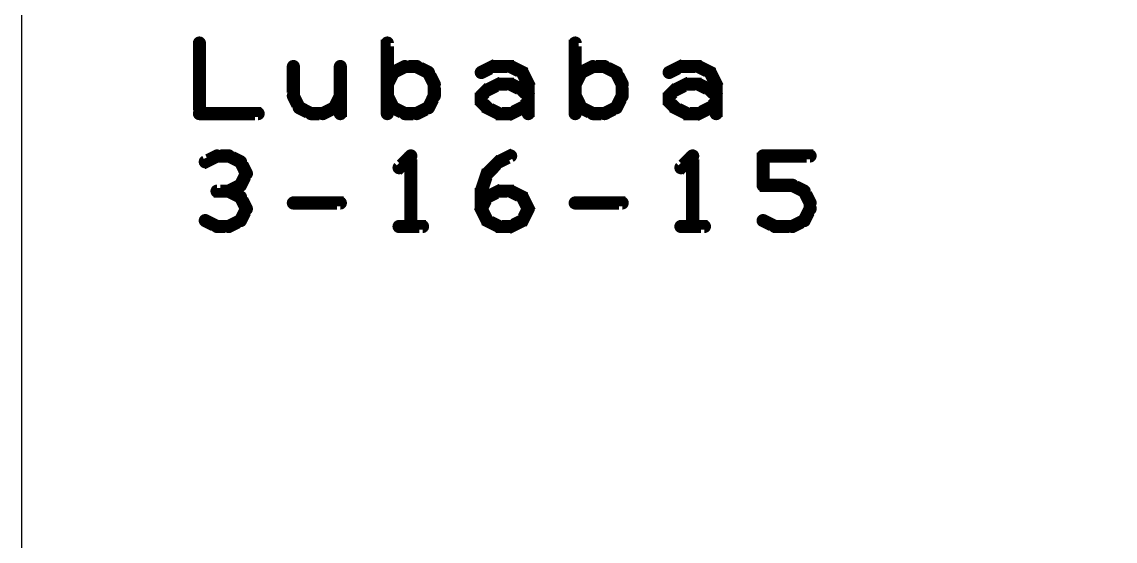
# Model space of a CAD drawing. Extents: x 1.5 to 98, y 12 to 104.4.
# Drawn here: x 2.4 to 17.18, y 88.94 to 95.95 of the extents above; entities that cross this region are included whole.
import ezdxf

# ---------------------------------------------------------------- set-up
doc = ezdxf.new("R2010")
doc.units = 0
doc.layers.add('_BOARD', color=254, linetype='CONTINUOUS')
doc.layers.add('TOP_SILKSCREEN', color=1, linetype='CONTINUOUS')

msp = doc.modelspace()

# ---------------------------------------------------------------- linework, layer by layer
at = {"layer": '_BOARD', "color": 3}
msp.add_lwpolyline([(2.4, 12), (2.4, 104.4), (2.4, 104.4), (30.6, 104.4), (30.6, 104.4), (30.6, 98.4), (30.6, 98.4), (85.8, 98.4), (85.8, 98.4), (85.8, 104.4), (85.8, 104.4), (98, 104.4), (98, 104.4), (98, 12), (98, 12), (2.4, 12), (2.4, 12)], close=True, dxfattribs=at)
at = {"layer": 'TOP_SILKSCREEN', "color": 135}
for points in [[(4.8445, 95.6666, 0.0889, 0.0889, 1), (4.7555, 95.6666, 0, 0, 0), (4.8, 95.6666, 0, 0, 0), (4.8, 95.6666, 0.1778, 0.1778, 0), (4.8, 94.7141, 0.1778, 0.1778, 0), (4.8, 94.7141, 0, 0, 0), (4.8, 94.7141, 0.0889, 0.0889, 0), (4.7555, 94.7141, 0.0889, 0.0889, 1), (4.8445, 94.7141, 0, 0, 0)], [(7.2955, 94.7141, 0.0889, 0.0889, 1), (7.3845, 94.7141, 0, 0, 0), (7.34, 94.7141, 0, 0, 0), (7.34, 94.7141, 0.1778, 0.1778, 0), (7.34, 95.6666, 0.1778, 0.1778, 0), (7.34, 95.6666, 0, 0, 0), (7.34, 95.6666, 0.0889, 0.0889, 0), (7.3845, 95.6666, 0.0889, 0.0889, 1), (7.2955, 95.6666, 0, 0, 0)], [(9.8355, 94.7141, 0.0889, 0.0889, 1), (9.9245, 94.7141, 0, 0, 0), (9.88, 94.7141, 0, 0, 0), (9.88, 94.7141, 0.1778, 0.1778, 0), (9.88, 95.6666, 0.1778, 0.1778, 0), (9.88, 95.6666, 0, 0, 0), (9.88, 95.6666, 0.0889, 0.0889, 0), (9.9245, 95.6666, 0.0889, 0.0889, 1), (9.8355, 95.6666, 0, 0, 0)], [(6.1145, 95.3491, 0.0889, 0.0889, 1), (6.0255, 95.3491, 0, 0, 0), (6.07, 95.3491, 0, 0, 0), (6.07, 95.3491, 0.1778, 0.1778, 0), (6.07, 94.9523, 0.1778, 0.1778, 0), (6.07, 94.9523, 0, 0, 0), (6.07, 94.9523, 0.0889, 0.0889, 0), (6.0255, 94.9523, 0.0889, 0.0889, 1), (6.1145, 94.9523, 0, 0, 0)], [(6.7495, 95.3491, 0.0889, 0.0889, 1), (6.6605, 95.3491, 0, 0, 0), (6.705, 95.3491, 0, 0, 0), (6.705, 95.3491, 0.1778, 0.1778, 0), (6.705, 94.7141, 0.1778, 0.1778, 0), (6.705, 94.7141, 0, 0, 0), (6.705, 94.7141, 0.0889, 0.0889, 0), (6.6605, 94.7141, 0.0889, 0.0889, 1), (6.7495, 94.7141, 0, 0, 0)], [(7.598, 95.3093, 0.0889, 0.0889, 1), (7.5582, 95.3889, 0, 0, 0), (7.5781, 95.3491, 0, 0, 0), (7.5781, 95.3491, 0.1778, 0.1778, 0), (7.4194, 95.2698, 0.1778, 0.1778, 0), (7.4194, 95.2698, 0, 0, 0), (7.4194, 95.2698, 0.0889, 0.0889, 0), (7.3995, 95.3096, 0.0889, 0.0889, 1), (7.4393, 95.23, 0, 0, 0)], [(7.7369, 95.3046, 0.0889, 0.0889, 1), (7.7369, 95.3936, 0, 0, 0), (7.7369, 95.3491, 0, 0, 0), (7.7369, 95.3491, 0.1778, 0.1778, 0), (7.5781, 95.3491, 0.1778, 0.1778, 0), (7.5781, 95.3491, 0, 0, 0), (7.5781, 95.3491, 0.0889, 0.0889, 0), (7.5781, 95.3936, 0.0889, 0.0889, 1), (7.5781, 95.3046, 0, 0, 0)], [(7.8757, 95.23, 0.0889, 0.0889, 1), (7.9155, 95.3096, 0, 0, 0), (7.8956, 95.2698, 0, 0, 0), (7.8956, 95.2698, 0.1778, 0.1778, 0), (7.7369, 95.3491, 0.1778, 0.1778, 0), (7.7369, 95.3491, 0, 0, 0), (7.7369, 95.3491, 0.0889, 0.0889, 0), (7.7568, 95.3889, 0.0889, 0.0889, 1), (7.717, 95.3093, 0, 0, 0)], [(8.5901, 95.3096, 0.0889, 0.0889, 1), (8.6299, 95.23, 0, 0, 0), (8.61, 95.2698, 0, 0, 0), (8.61, 95.2698, 0.1778, 0.1778, 0), (8.7688, 95.3491, 0.1778, 0.1778, 0), (8.7688, 95.3491, 0, 0, 0), (8.7688, 95.3491, 0.0889, 0.0889, 0), (8.7887, 95.3093, 0.0889, 0.0889, 1), (8.7489, 95.3889, 0, 0, 0)], [(8.7688, 95.3936, 0.0889, 0.0889, 1), (8.7688, 95.3046, 0, 0, 0), (8.7688, 95.3491, 0, 0, 0), (8.7688, 95.3491, 0.1778, 0.1778, 0), (9.0069, 95.3491, 0.1778, 0.1778, 0), (9.0069, 95.3491, 0, 0, 0), (9.0069, 95.3491, 0.0889, 0.0889, 0), (9.0069, 95.3046, 0.0889, 0.0889, 1), (9.0069, 95.3936, 0, 0, 0)], [(9.0268, 95.3889, 0.0889, 0.0889, 1), (8.987, 95.3093, 0, 0, 0), (9.0069, 95.3491, 0, 0, 0), (9.0069, 95.3491, 0.1778, 0.1778, 0), (9.1656, 95.2698, 0.1778, 0.1778, 0), (9.1656, 95.2698, 0, 0, 0), (9.1656, 95.2698, 0.0889, 0.0889, 0), (9.1457, 95.23, 0.0889, 0.0889, 1), (9.1855, 95.3096, 0, 0, 0)], [(10.138, 95.3093, 0.0889, 0.0889, 1), (10.0982, 95.3889, 0, 0, 0), (10.1181, 95.3491, 0, 0, 0), (10.1181, 95.3491, 0.1778, 0.1778, 0), (9.9594, 95.2698, 0.1778, 0.1778, 0), (9.9594, 95.2698, 0, 0, 0), (9.9594, 95.2698, 0.0889, 0.0889, 0), (9.9395, 95.3096, 0.0889, 0.0889, 1), (9.9793, 95.23, 0, 0, 0)], [(10.2769, 95.3046, 0.0889, 0.0889, 1), (10.2769, 95.3936, 0, 0, 0), (10.2769, 95.3491, 0, 0, 0), (10.2769, 95.3491, 0.1778, 0.1778, 0), (10.1181, 95.3491, 0.1778, 0.1778, 0), (10.1181, 95.3491, 0, 0, 0), (10.1181, 95.3491, 0.0889, 0.0889, 0), (10.1181, 95.3936, 0.0889, 0.0889, 1), (10.1181, 95.3046, 0, 0, 0)], [(10.4157, 95.23, 0.0889, 0.0889, 1), (10.4555, 95.3096, 0, 0, 0), (10.4356, 95.2698, 0, 0, 0), (10.4356, 95.2698, 0.1778, 0.1778, 0), (10.2769, 95.3491, 0.1778, 0.1778, 0), (10.2769, 95.3491, 0, 0, 0), (10.2769, 95.3491, 0.0889, 0.0889, 0), (10.2968, 95.3889, 0.0889, 0.0889, 1), (10.257, 95.3093, 0, 0, 0)], [(11.1301, 95.3096, 0.0889, 0.0889, 1), (11.1699, 95.23, 0, 0, 0), (11.15, 95.2698, 0, 0, 0), (11.15, 95.2698, 0.1778, 0.1778, 0), (11.3088, 95.3491, 0.1778, 0.1778, 0), (11.3088, 95.3491, 0, 0, 0), (11.3088, 95.3491, 0.0889, 0.0889, 0), (11.3287, 95.3093, 0.0889, 0.0889, 1), (11.2889, 95.3889, 0, 0, 0)], [(11.3088, 95.3936, 0.0889, 0.0889, 1), (11.3088, 95.3046, 0, 0, 0), (11.3088, 95.3491, 0, 0, 0), (11.3088, 95.3491, 0.1778, 0.1778, 0), (11.5469, 95.3491, 0.1778, 0.1778, 0), (11.5469, 95.3491, 0, 0, 0), (11.5469, 95.3491, 0.0889, 0.0889, 0), (11.5469, 95.3046, 0.0889, 0.0889, 1), (11.5469, 95.3936, 0, 0, 0)], [(11.5668, 95.3889, 0.0889, 0.0889, 1), (11.527, 95.3093, 0, 0, 0), (11.5469, 95.3491, 0, 0, 0), (11.5469, 95.3491, 0.1778, 0.1778, 0), (11.7056, 95.2698, 0.1778, 0.1778, 0), (11.7056, 95.2698, 0, 0, 0), (11.7056, 95.2698, 0.0889, 0.0889, 0), (11.6857, 95.23, 0.0889, 0.0889, 1), (11.7255, 95.3096, 0, 0, 0)], [(7.4592, 95.2499, 0.0889, 0.0889, 1), (7.3796, 95.2897, 0, 0, 0), (7.4194, 95.2698, 0, 0, 0), (7.4194, 95.2698, 0.1778, 0.1778, 0), (7.34, 95.111, 0.1778, 0.1778, 0), (7.34, 95.111, 0, 0, 0), (7.34, 95.111, 0.0889, 0.0889, 0), (7.3002, 95.1309, 0.0889, 0.0889, 1), (7.3798, 95.0911, 0, 0, 0)], [(7.9352, 95.0911, 0.0889, 0.0889, 1), (8.0148, 95.1309, 0, 0, 0), (7.975, 95.111, 0, 0, 0), (7.975, 95.111, 0.1778, 0.1778, 0), (7.8956, 95.2698, 0.1778, 0.1778, 0), (7.8956, 95.2698, 0, 0, 0), (7.8956, 95.2698, 0.0889, 0.0889, 0), (7.9354, 95.2897, 0.0889, 0.0889, 1), (7.8558, 95.2499, 0, 0, 0)], [(9.2054, 95.2897, 0.0889, 0.0889, 1), (9.1258, 95.2499, 0, 0, 0), (9.1656, 95.2698, 0, 0, 0), (9.1656, 95.2698, 0.1778, 0.1778, 0), (9.245, 95.111, 0.1778, 0.1778, 0), (9.245, 95.111, 0, 0, 0), (9.245, 95.111, 0.0889, 0.0889, 0), (9.2052, 95.0911, 0.0889, 0.0889, 1), (9.2848, 95.1309, 0, 0, 0)], [(9.9992, 95.2499, 0.0889, 0.0889, 1), (9.9196, 95.2897, 0, 0, 0), (9.9594, 95.2698, 0, 0, 0), (9.9594, 95.2698, 0.1778, 0.1778, 0), (9.88, 95.111, 0.1778, 0.1778, 0), (9.88, 95.111, 0, 0, 0), (9.88, 95.111, 0.0889, 0.0889, 0), (9.8402, 95.1309, 0.0889, 0.0889, 1), (9.9198, 95.0911, 0, 0, 0)], [(10.4752, 95.0911, 0.0889, 0.0889, 1), (10.5548, 95.1309, 0, 0, 0), (10.515, 95.111, 0, 0, 0), (10.515, 95.111, 0.1778, 0.1778, 0), (10.4356, 95.2698, 0.1778, 0.1778, 0), (10.4356, 95.2698, 0, 0, 0), (10.4356, 95.2698, 0.0889, 0.0889, 0), (10.4754, 95.2897, 0.0889, 0.0889, 1), (10.3958, 95.2499, 0, 0, 0)], [(11.7454, 95.2897, 0.0889, 0.0889, 1), (11.6658, 95.2499, 0, 0, 0), (11.7056, 95.2698, 0, 0, 0), (11.7056, 95.2698, 0.1778, 0.1778, 0), (11.785, 95.111, 0.1778, 0.1778, 0), (11.785, 95.111, 0, 0, 0), (11.785, 95.111, 0.0889, 0.0889, 0), (11.7452, 95.0911, 0.0889, 0.0889, 1), (11.8248, 95.1309, 0, 0, 0)], [(7.9305, 94.9523, 0.0889, 0.0889, 1), (8.0195, 94.9523, 0, 0, 0), (7.975, 94.9523, 0, 0, 0), (7.975, 94.9523, 0.1778, 0.1778, 0), (7.975, 95.111, 0.1778, 0.1778, 0), (7.975, 95.111, 0, 0, 0), (7.975, 95.111, 0.0889, 0.0889, 0), (8.0195, 95.111, 0.0889, 0.0889, 1), (7.9305, 95.111, 0, 0, 0)], [(8.6695, 95.0714, 0.0889, 0.0889, 1), (8.7093, 94.9918, 0, 0, 0), (8.6894, 95.0316, 0, 0, 0), (8.6894, 95.0316, 0.1778, 0.1778, 0), (8.8481, 95.111, 0.1778, 0.1778, 0), (8.8481, 95.111, 0, 0, 0), (8.8481, 95.111, 0.0889, 0.0889, 0), (8.868, 95.0712, 0.0889, 0.0889, 1), (8.8282, 95.1508, 0, 0, 0)], [(8.8481, 95.1555, 0.0889, 0.0889, 1), (8.8481, 95.0665, 0, 0, 0), (8.8481, 95.111, 0, 0, 0), (8.8481, 95.111, 0.1778, 0.1778, 0), (9.0069, 95.111, 0.1778, 0.1778, 0), (9.0069, 95.111, 0, 0, 0), (9.0069, 95.111, 0.0889, 0.0889, 0), (9.0069, 95.0665, 0.0889, 0.0889, 1), (9.0069, 95.1555, 0, 0, 0)], [(9.0268, 95.1508, 0.0889, 0.0889, 1), (8.987, 95.0712, 0, 0, 0), (9.0069, 95.111, 0, 0, 0), (9.0069, 95.111, 0.1778, 0.1778, 0), (9.1656, 95.0316, 0.1778, 0.1778, 0), (9.1656, 95.0316, 0, 0, 0), (9.1656, 95.0316, 0.0889, 0.0889, 0), (9.1457, 94.9918, 0.0889, 0.0889, 1), (9.1855, 95.0714, 0, 0, 0)], [(9.2895, 95.111, 0.0889, 0.0889, 1), (9.2005, 95.111, 0, 0, 0), (9.245, 95.111, 0, 0, 0), (9.245, 95.111, 0.1778, 0.1778, 0), (9.245, 94.8729, 0.1778, 0.1778, 0), (9.245, 94.8729, 0, 0, 0), (9.245, 94.8729, 0.0889, 0.0889, 0), (9.2005, 94.8729, 0.0889, 0.0889, 1), (9.2895, 94.8729, 0, 0, 0)], [(10.4705, 94.9523, 0.0889, 0.0889, 1), (10.5595, 94.9523, 0, 0, 0), (10.515, 94.9523, 0, 0, 0), (10.515, 94.9523, 0.1778, 0.1778, 0), (10.515, 95.111, 0.1778, 0.1778, 0), (10.515, 95.111, 0, 0, 0), (10.515, 95.111, 0.0889, 0.0889, 0), (10.5595, 95.111, 0.0889, 0.0889, 1), (10.4705, 95.111, 0, 0, 0)], [(11.2095, 95.0714, 0.0889, 0.0889, 1), (11.2493, 94.9918, 0, 0, 0), (11.2294, 95.0316, 0, 0, 0), (11.2294, 95.0316, 0.1778, 0.1778, 0), (11.3881, 95.111, 0.1778, 0.1778, 0), (11.3881, 95.111, 0, 0, 0), (11.3881, 95.111, 0.0889, 0.0889, 0), (11.408, 95.0712, 0.0889, 0.0889, 1), (11.3682, 95.1508, 0, 0, 0)], [(11.3881, 95.1555, 0.0889, 0.0889, 1), (11.3881, 95.0665, 0, 0, 0), (11.3881, 95.111, 0, 0, 0), (11.3881, 95.111, 0.1778, 0.1778, 0), (11.5469, 95.111, 0.1778, 0.1778, 0), (11.5469, 95.111, 0, 0, 0), (11.5469, 95.111, 0.0889, 0.0889, 0), (11.5469, 95.0665, 0.0889, 0.0889, 1), (11.5469, 95.1555, 0, 0, 0)], [(11.5668, 95.1508, 0.0889, 0.0889, 1), (11.527, 95.0712, 0, 0, 0), (11.5469, 95.111, 0, 0, 0), (11.5469, 95.111, 0.1778, 0.1778, 0), (11.7056, 95.0316, 0.1778, 0.1778, 0), (11.7056, 95.0316, 0, 0, 0), (11.7056, 95.0316, 0.0889, 0.0889, 0), (11.6857, 94.9918, 0.0889, 0.0889, 1), (11.7255, 95.0714, 0, 0, 0)], [(11.8295, 95.111, 0.0889, 0.0889, 1), (11.7405, 95.111, 0, 0, 0), (11.785, 95.111, 0, 0, 0), (11.785, 95.111, 0.1778, 0.1778, 0), (11.785, 94.8729, 0.1778, 0.1778, 0), (11.785, 94.8729, 0, 0, 0), (11.785, 94.8729, 0.0889, 0.0889, 0), (11.7405, 94.8729, 0.0889, 0.0889, 1), (11.8295, 94.8729, 0, 0, 0)], [(6.1098, 94.9722, 0.0889, 0.0889, 1), (6.0302, 94.9324, 0, 0, 0), (6.07, 94.9523, 0, 0, 0), (6.07, 94.9523, 0.1778, 0.1778, 0), (6.1494, 94.7935, 0.1778, 0.1778, 0), (6.1494, 94.7935, 0, 0, 0), (6.1494, 94.7935, 0.0889, 0.0889, 0), (6.1096, 94.7736, 0.0889, 0.0889, 1), (6.1892, 94.8134, 0, 0, 0)], [(6.5858, 94.8134, 0.0889, 0.0889, 1), (6.6654, 94.7736, 0, 0, 0), (6.6256, 94.7935, 0, 0, 0), (6.6256, 94.7935, 0.1778, 0.1778, 0), (6.705, 94.9523, 0.1778, 0.1778, 0), (6.705, 94.9523, 0, 0, 0), (6.705, 94.9523, 0.0889, 0.0889, 0), (6.7448, 94.9324, 0.0889, 0.0889, 1), (6.6652, 94.9722, 0, 0, 0)], [(7.3798, 94.9722, 0.0889, 0.0889, 1), (7.3002, 94.9324, 0, 0, 0), (7.34, 94.9523, 0, 0, 0), (7.34, 94.9523, 0.1778, 0.1778, 0), (7.4194, 94.7935, 0.1778, 0.1778, 0), (7.4194, 94.7935, 0, 0, 0), (7.4194, 94.7935, 0.0889, 0.0889, 0), (7.3796, 94.7736, 0.0889, 0.0889, 1), (7.4592, 94.8134, 0, 0, 0)], [(7.8558, 94.8134, 0.0889, 0.0889, 1), (7.9354, 94.7736, 0, 0, 0), (7.8956, 94.7935, 0, 0, 0), (7.8956, 94.7935, 0.1778, 0.1778, 0), (7.975, 94.9523, 0.1778, 0.1778, 0), (7.975, 94.9523, 0, 0, 0), (7.975, 94.9523, 0.0889, 0.0889, 0), (8.0148, 94.9324, 0.0889, 0.0889, 1), (7.9352, 94.9722, 0, 0, 0)], [(8.5785, 94.9838, 0.0889, 0.0889, 1), (8.6415, 94.9208, 0, 0, 0), (8.61, 94.9523, 0, 0, 0), (8.61, 94.9523, 0.1778, 0.1778, 0), (8.6894, 95.0316, 0.1778, 0.1778, 0), (8.6894, 95.0316, 0, 0, 0), (8.6894, 95.0316, 0.0889, 0.0889, 0), (8.7209, 95.0001, 0.0889, 0.0889, 1), (8.6579, 95.0631, 0, 0, 0)], [(8.5655, 94.8729, 0.0889, 0.0889, 1), (8.6545, 94.8729, 0, 0, 0), (8.61, 94.8729, 0, 0, 0), (8.61, 94.8729, 0.1778, 0.1778, 0), (8.61, 94.9523, 0.1778, 0.1778, 0), (8.61, 94.9523, 0, 0, 0), (8.61, 94.9523, 0.0889, 0.0889, 0), (8.6545, 94.9523, 0.0889, 0.0889, 1), (8.5655, 94.9523, 0, 0, 0)], [(9.1971, 95.0631, 0.0889, 0.0889, 1), (9.1341, 95.0001, 0, 0, 0), (9.1656, 95.0316, 0, 0, 0), (9.1656, 95.0316, 0.1778, 0.1778, 0), (9.245, 94.9523, 0.1778, 0.1778, 0), (9.245, 94.9523, 0, 0, 0), (9.245, 94.9523, 0.0889, 0.0889, 0), (9.2135, 94.9208, 0.0889, 0.0889, 1), (9.2765, 94.9838, 0, 0, 0)], [(9.9198, 94.9722, 0.0889, 0.0889, 1), (9.8402, 94.9324, 0, 0, 0), (9.88, 94.9523, 0, 0, 0), (9.88, 94.9523, 0.1778, 0.1778, 0), (9.9594, 94.7935, 0.1778, 0.1778, 0), (9.9594, 94.7935, 0, 0, 0), (9.9594, 94.7935, 0.0889, 0.0889, 0), (9.9196, 94.7736, 0.0889, 0.0889, 1), (9.9992, 94.8134, 0, 0, 0)], [(10.3958, 94.8134, 0.0889, 0.0889, 1), (10.4754, 94.7736, 0, 0, 0), (10.4356, 94.7935, 0, 0, 0), (10.4356, 94.7935, 0.1778, 0.1778, 0), (10.515, 94.9523, 0.1778, 0.1778, 0), (10.515, 94.9523, 0, 0, 0), (10.515, 94.9523, 0.0889, 0.0889, 0), (10.5548, 94.9324, 0.0889, 0.0889, 1), (10.4752, 94.9722, 0, 0, 0)], [(11.1185, 94.9838, 0.0889, 0.0889, 1), (11.1815, 94.9208, 0, 0, 0), (11.15, 94.9523, 0, 0, 0), (11.15, 94.9523, 0.1778, 0.1778, 0), (11.2294, 95.0316, 0.1778, 0.1778, 0), (11.2294, 95.0316, 0, 0, 0), (11.2294, 95.0316, 0.0889, 0.0889, 0), (11.2609, 95.0001, 0.0889, 0.0889, 1), (11.1979, 95.0631, 0, 0, 0)], [(11.1055, 94.8729, 0.0889, 0.0889, 1), (11.1945, 94.8729, 0, 0, 0), (11.15, 94.8729, 0, 0, 0), (11.15, 94.8729, 0.1778, 0.1778, 0), (11.15, 94.9523, 0.1778, 0.1778, 0), (11.15, 94.9523, 0, 0, 0), (11.15, 94.9523, 0.0889, 0.0889, 0), (11.1945, 94.9523, 0.0889, 0.0889, 1), (11.1055, 94.9523, 0, 0, 0)], [(11.7371, 95.0631, 0.0889, 0.0889, 1), (11.6741, 95.0001, 0, 0, 0), (11.7056, 95.0316, 0, 0, 0), (11.7056, 95.0316, 0.1778, 0.1778, 0), (11.785, 94.9523, 0.1778, 0.1778, 0), (11.785, 94.9523, 0, 0, 0), (11.785, 94.9523, 0.0889, 0.0889, 0), (11.7535, 94.9208, 0.0889, 0.0889, 1), (11.8165, 94.9838, 0, 0, 0)], [(6.1693, 94.8333, 0.0889, 0.0889, 1), (6.1295, 94.7537, 0, 0, 0), (6.1494, 94.7935, 0, 0, 0), (6.1494, 94.7935, 0.1778, 0.1778, 0), (6.3081, 94.7141, 0.1778, 0.1778, 0), (6.3081, 94.7141, 0, 0, 0), (6.3081, 94.7141, 0.0889, 0.0889, 0), (6.2882, 94.6743, 0.0889, 0.0889, 1), (6.328, 94.7539, 0, 0, 0)], [(6.447, 94.7539, 0.0889, 0.0889, 1), (6.4868, 94.6743, 0, 0, 0), (6.4669, 94.7141, 0, 0, 0), (6.4669, 94.7141, 0.1778, 0.1778, 0), (6.6256, 94.7935, 0.1778, 0.1778, 0), (6.6256, 94.7935, 0, 0, 0), (6.6256, 94.7935, 0.0889, 0.0889, 0), (6.6455, 94.7537, 0.0889, 0.0889, 1), (6.6057, 94.8333, 0, 0, 0)], [(7.4393, 94.8333, 0.0889, 0.0889, 1), (7.3995, 94.7537, 0, 0, 0), (7.4194, 94.7935, 0, 0, 0), (7.4194, 94.7935, 0.1778, 0.1778, 0), (7.5781, 94.7141, 0.1778, 0.1778, 0), (7.5781, 94.7141, 0, 0, 0), (7.5781, 94.7141, 0.0889, 0.0889, 0), (7.5582, 94.6743, 0.0889, 0.0889, 1), (7.598, 94.7539, 0, 0, 0)], [(7.717, 94.7539, 0.0889, 0.0889, 1), (7.7568, 94.6743, 0, 0, 0), (7.7369, 94.7141, 0, 0, 0), (7.7369, 94.7141, 0.1778, 0.1778, 0), (7.8956, 94.7935, 0.1778, 0.1778, 0), (7.8956, 94.7935, 0, 0, 0), (7.8956, 94.7935, 0.0889, 0.0889, 0), (7.9155, 94.7537, 0.0889, 0.0889, 1), (7.8757, 94.8333, 0, 0, 0)], [(8.6579, 94.762, 0.0889, 0.0889, 1), (8.7209, 94.825, 0, 0, 0), (8.6894, 94.7935, 0, 0, 0), (8.6894, 94.7935, 0.1778, 0.1778, 0), (8.61, 94.8729, 0.1778, 0.1778, 0), (8.61, 94.8729, 0, 0, 0), (8.61, 94.8729, 0.0889, 0.0889, 0), (8.6415, 94.9044, 0.0889, 0.0889, 1), (8.5785, 94.8414, 0, 0, 0)], [(8.8282, 94.6743, 0.0889, 0.0889, 1), (8.868, 94.7539, 0, 0, 0), (8.8481, 94.7141, 0, 0, 0), (8.8481, 94.7141, 0.1778, 0.1778, 0), (8.6894, 94.7935, 0.1778, 0.1778, 0), (8.6894, 94.7935, 0, 0, 0), (8.6894, 94.7935, 0.0889, 0.0889, 0), (8.7093, 94.8333, 0.0889, 0.0889, 1), (8.6695, 94.7537, 0, 0, 0)], [(9.1855, 94.7537, 0.0889, 0.0889, 1), (9.1457, 94.8333, 0, 0, 0), (9.1656, 94.7935, 0, 0, 0), (9.1656, 94.7935, 0.1778, 0.1778, 0), (9.0069, 94.7141, 0.1778, 0.1778, 0), (9.0069, 94.7141, 0, 0, 0), (9.0069, 94.7141, 0.0889, 0.0889, 0), (8.987, 94.7539, 0.0889, 0.0889, 1), (9.0268, 94.6743, 0, 0, 0)], [(9.2765, 94.8414, 0.0889, 0.0889, 1), (9.2135, 94.9044, 0, 0, 0), (9.245, 94.8729, 0, 0, 0), (9.245, 94.8729, 0.1778, 0.1778, 0), (9.1656, 94.7935, 0.1778, 0.1778, 0), (9.1656, 94.7935, 0, 0, 0), (9.1656, 94.7935, 0.0889, 0.0889, 0), (9.1341, 94.825, 0.0889, 0.0889, 1), (9.1971, 94.762, 0, 0, 0)], [(9.2895, 94.8729, 0.0889, 0.0889, 1), (9.2005, 94.8729, 0, 0, 0), (9.245, 94.8729, 0, 0, 0), (9.245, 94.8729, 0.1778, 0.1778, 0), (9.245, 94.7141, 0.1778, 0.1778, 0), (9.245, 94.7141, 0, 0, 0), (9.245, 94.7141, 0.0889, 0.0889, 0), (9.2005, 94.7141, 0.0889, 0.0889, 1), (9.2895, 94.7141, 0, 0, 0)], [(9.9793, 94.8333, 0.0889, 0.0889, 1), (9.9395, 94.7537, 0, 0, 0), (9.9594, 94.7935, 0, 0, 0), (9.9594, 94.7935, 0.1778, 0.1778, 0), (10.1181, 94.7141, 0.1778, 0.1778, 0), (10.1181, 94.7141, 0, 0, 0), (10.1181, 94.7141, 0.0889, 0.0889, 0), (10.0982, 94.6743, 0.0889, 0.0889, 1), (10.138, 94.7539, 0, 0, 0)], [(10.257, 94.7539, 0.0889, 0.0889, 1), (10.2968, 94.6743, 0, 0, 0), (10.2769, 94.7141, 0, 0, 0), (10.2769, 94.7141, 0.1778, 0.1778, 0), (10.4356, 94.7935, 0.1778, 0.1778, 0), (10.4356, 94.7935, 0, 0, 0), (10.4356, 94.7935, 0.0889, 0.0889, 0), (10.4555, 94.7537, 0.0889, 0.0889, 1), (10.4157, 94.8333, 0, 0, 0)], [(11.1979, 94.762, 0.0889, 0.0889, 1), (11.2609, 94.825, 0, 0, 0), (11.2294, 94.7935, 0, 0, 0), (11.2294, 94.7935, 0.1778, 0.1778, 0), (11.15, 94.8729, 0.1778, 0.1778, 0), (11.15, 94.8729, 0, 0, 0), (11.15, 94.8729, 0.0889, 0.0889, 0), (11.1815, 94.9044, 0.0889, 0.0889, 1), (11.1185, 94.8414, 0, 0, 0)], [(11.3682, 94.6743, 0.0889, 0.0889, 1), (11.408, 94.7539, 0, 0, 0), (11.3881, 94.7141, 0, 0, 0), (11.3881, 94.7141, 0.1778, 0.1778, 0), (11.2294, 94.7935, 0.1778, 0.1778, 0), (11.2294, 94.7935, 0, 0, 0), (11.2294, 94.7935, 0.0889, 0.0889, 0), (11.2493, 94.8333, 0.0889, 0.0889, 1), (11.2095, 94.7537, 0, 0, 0)], [(11.7255, 94.7537, 0.0889, 0.0889, 1), (11.6857, 94.8333, 0, 0, 0), (11.7056, 94.7935, 0, 0, 0), (11.7056, 94.7935, 0.1778, 0.1778, 0), (11.5469, 94.7141, 0.1778, 0.1778, 0), (11.5469, 94.7141, 0, 0, 0), (11.5469, 94.7141, 0.0889, 0.0889, 0), (11.527, 94.7539, 0.0889, 0.0889, 1), (11.5668, 94.6743, 0, 0, 0)], [(11.8165, 94.8414, 0.0889, 0.0889, 1), (11.7535, 94.9044, 0, 0, 0), (11.785, 94.8729, 0, 0, 0), (11.785, 94.8729, 0.1778, 0.1778, 0), (11.7056, 94.7935, 0.1778, 0.1778, 0), (11.7056, 94.7935, 0, 0, 0), (11.7056, 94.7935, 0.0889, 0.0889, 0), (11.6741, 94.825, 0.0889, 0.0889, 1), (11.7371, 94.762, 0, 0, 0)], [(11.8295, 94.8729, 0.0889, 0.0889, 1), (11.7405, 94.8729, 0, 0, 0), (11.785, 94.8729, 0, 0, 0), (11.785, 94.8729, 0.1778, 0.1778, 0), (11.785, 94.7141, 0.1778, 0.1778, 0), (11.785, 94.7141, 0, 0, 0), (11.785, 94.7141, 0.0889, 0.0889, 0), (11.7405, 94.7141, 0.0889, 0.0889, 1), (11.8295, 94.7141, 0, 0, 0)], [(4.8, 94.7586, 0.0889, 0.0889, 1), (4.8, 94.6696, 0, 0, 0), (4.8, 94.7141, 0, 0, 0), (4.8, 94.7141, 0.1778, 0.1778, 0), (5.5938, 94.7141, 0.1778, 0.1778, 0), (5.5938, 94.7141, 0, 0, 0), (5.5938, 94.7141, 0.0889, 0.0889, 0), (5.5938, 94.6696, 0.0889, 0.0889, 1), (5.5938, 94.7586, 0, 0, 0)], [(6.3081, 94.7586, 0.0889, 0.0889, 1), (6.3081, 94.6696, 0, 0, 0), (6.3081, 94.7141, 0, 0, 0), (6.3081, 94.7141, 0.1778, 0.1778, 0), (6.4669, 94.7141, 0.1778, 0.1778, 0), (6.4669, 94.7141, 0, 0, 0), (6.4669, 94.7141, 0.0889, 0.0889, 0), (6.4669, 94.6696, 0.0889, 0.0889, 1), (6.4669, 94.7586, 0, 0, 0)], [(7.5781, 94.7586, 0.0889, 0.0889, 1), (7.5781, 94.6696, 0, 0, 0), (7.5781, 94.7141, 0, 0, 0), (7.5781, 94.7141, 0.1778, 0.1778, 0), (7.7369, 94.7141, 0.1778, 0.1778, 0), (7.7369, 94.7141, 0, 0, 0), (7.7369, 94.7141, 0.0889, 0.0889, 0), (7.7369, 94.6696, 0.0889, 0.0889, 1), (7.7369, 94.7586, 0, 0, 0)], [(9.0069, 94.6696, 0.0889, 0.0889, 1), (9.0069, 94.7586, 0, 0, 0), (9.0069, 94.7141, 0, 0, 0), (9.0069, 94.7141, 0.1778, 0.1778, 0), (8.8481, 94.7141, 0.1778, 0.1778, 0), (8.8481, 94.7141, 0, 0, 0), (8.8481, 94.7141, 0.0889, 0.0889, 0), (8.8481, 94.7586, 0.0889, 0.0889, 1), (8.8481, 94.6696, 0, 0, 0)], [(10.1181, 94.7586, 0.0889, 0.0889, 1), (10.1181, 94.6696, 0, 0, 0), (10.1181, 94.7141, 0, 0, 0), (10.1181, 94.7141, 0.1778, 0.1778, 0), (10.2769, 94.7141, 0.1778, 0.1778, 0), (10.2769, 94.7141, 0, 0, 0), (10.2769, 94.7141, 0.0889, 0.0889, 0), (10.2769, 94.6696, 0.0889, 0.0889, 1), (10.2769, 94.7586, 0, 0, 0)], [(11.5469, 94.6696, 0.0889, 0.0889, 1), (11.5469, 94.7586, 0, 0, 0), (11.5469, 94.7141, 0, 0, 0), (11.5469, 94.7141, 0.1778, 0.1778, 0), (11.3881, 94.7141, 0.1778, 0.1778, 0), (11.3881, 94.7141, 0, 0, 0), (11.3881, 94.7141, 0.0889, 0.0889, 0), (11.3881, 94.7586, 0.0889, 0.0889, 1), (11.3881, 94.6696, 0, 0, 0)], [(5.058, 94.1028, 0.0889, 0.0889, 1), (5.0182, 94.1824, 0, 0, 0), (5.0381, 94.1426, 0, 0, 0), (5.0381, 94.1426, 0.1778, 0.1778, 0), (4.8794, 94.0633, 0.1778, 0.1778, 0), (4.8794, 94.0633, 0, 0, 0), (4.8794, 94.0633, 0.0889, 0.0889, 0), (4.8595, 94.1031, 0.0889, 0.0889, 1), (4.8993, 94.0235, 0, 0, 0)], [(5.1969, 94.0981, 0.0889, 0.0889, 1), (5.1969, 94.1871, 0, 0, 0), (5.1969, 94.1426, 0, 0, 0), (5.1969, 94.1426, 0.1778, 0.1778, 0), (5.0381, 94.1426, 0.1778, 0.1778, 0), (5.0381, 94.1426, 0, 0, 0), (5.0381, 94.1426, 0.0889, 0.0889, 0), (5.0381, 94.1871, 0.0889, 0.0889, 1), (5.0381, 94.0981, 0, 0, 0)], [(5.3357, 94.0235, 0.0889, 0.0889, 1), (5.3755, 94.1031, 0, 0, 0), (5.3556, 94.0633, 0, 0, 0), (5.3556, 94.0633, 0.1778, 0.1778, 0), (5.1969, 94.1426, 0.1778, 0.1778, 0), (5.1969, 94.1426, 0, 0, 0), (5.1969, 94.1426, 0.0889, 0.0889, 0), (5.2168, 94.1824, 0.0889, 0.0889, 1), (5.177, 94.1028, 0, 0, 0)], [(5.3952, 93.8846, 0.0889, 0.0889, 1), (5.4748, 93.9244, 0, 0, 0), (5.435, 93.9045, 0, 0, 0), (5.435, 93.9045, 0.1778, 0.1778, 0), (5.3556, 94.0633, 0.1778, 0.1778, 0), (5.3556, 94.0633, 0, 0, 0), (5.3556, 94.0633, 0.0889, 0.0889, 0), (5.3954, 94.0832, 0.0889, 0.0889, 1), (5.3158, 94.0434, 0, 0, 0)], [(7.689, 94.1111, 0.0889, 0.0889, 1), (7.626, 94.1741, 0, 0, 0), (7.6575, 94.1426, 0, 0, 0), (7.6575, 94.1426, 0.1778, 0.1778, 0), (7.4988, 93.9839, 0.1778, 0.1778, 0), (7.4988, 93.9839, 0, 0, 0), (7.4988, 93.9839, 0.0889, 0.0889, 0), (7.4673, 94.0154, 0.0889, 0.0889, 1), (7.5303, 93.9524, 0, 0, 0)], [(7.613, 93.1901, 0.0889, 0.0889, 1), (7.702, 93.1901, 0, 0, 0), (7.6575, 93.1901, 0, 0, 0), (7.6575, 93.1901, 0.1778, 0.1778, 0), (7.6575, 94.1426, 0.1778, 0.1778, 0), (7.6575, 94.1426, 0, 0, 0), (7.6575, 94.1426, 0.0889, 0.0889, 0), (7.702, 94.1426, 0.0889, 0.0889, 1), (7.613, 94.1426, 0, 0, 0)], [(8.6579, 93.936, 0.0889, 0.0889, 1), (8.7209, 93.873, 0, 0, 0), (8.6894, 93.9045, 0, 0, 0), (8.6894, 93.9045, 0.1778, 0.1778, 0), (8.8481, 94.0633, 0.1778, 0.1778, 0), (8.8481, 94.0633, 0, 0, 0), (8.8481, 94.0633, 0.0889, 0.0889, 0), (8.8796, 94.0318, 0.0889, 0.0889, 1), (8.8166, 94.0948, 0, 0, 0)], [(8.8282, 94.1031, 0.0889, 0.0889, 1), (8.868, 94.0235, 0, 0, 0), (8.8481, 94.0633, 0, 0, 0), (8.8481, 94.0633, 0.1778, 0.1778, 0), (9.0069, 94.1426, 0.1778, 0.1778, 0), (9.0069, 94.1426, 0, 0, 0), (9.0069, 94.1426, 0.0889, 0.0889, 0), (9.0268, 94.1028, 0.0889, 0.0889, 1), (8.987, 94.1824, 0, 0, 0)], [(11.499, 94.1111, 0.0889, 0.0889, 1), (11.436, 94.1741, 0, 0, 0), (11.4675, 94.1426, 0, 0, 0), (11.4675, 94.1426, 0.1778, 0.1778, 0), (11.3088, 93.9839, 0.1778, 0.1778, 0), (11.3088, 93.9839, 0, 0, 0), (11.3088, 93.9839, 0.0889, 0.0889, 0), (11.2773, 94.0154, 0.0889, 0.0889, 1), (11.3403, 93.9524, 0, 0, 0)], [(11.423, 93.1901, 0.0889, 0.0889, 1), (11.512, 93.1901, 0, 0, 0), (11.4675, 93.1901, 0, 0, 0), (11.4675, 93.1901, 0.1778, 0.1778, 0), (11.4675, 94.1426, 0.1778, 0.1778, 0), (11.4675, 94.1426, 0, 0, 0), (11.4675, 94.1426, 0.0889, 0.0889, 0), (11.512, 94.1426, 0.0889, 0.0889, 1), (11.423, 94.1426, 0, 0, 0)], [(12.3755, 93.7458, 0.0889, 0.0889, 1), (12.4645, 93.7458, 0, 0, 0), (12.42, 93.7458, 0, 0, 0), (12.42, 93.7458, 0.1778, 0.1778, 0), (12.42, 94.1426, 0.1778, 0.1778, 0), (12.42, 94.1426, 0, 0, 0), (12.42, 94.1426, 0.0889, 0.0889, 0), (12.4645, 94.1426, 0.0889, 0.0889, 1), (12.3755, 94.1426, 0, 0, 0)], [(12.42, 94.1871, 0.0889, 0.0889, 1), (12.42, 94.0981, 0, 0, 0), (12.42, 94.1426, 0, 0, 0), (12.42, 94.1426, 0.1778, 0.1778, 0), (13.055, 94.1426, 0.1778, 0.1778, 0), (13.055, 94.1426, 0, 0, 0), (13.055, 94.1426, 0.0889, 0.0889, 0), (13.055, 94.0981, 0.0889, 0.0889, 1), (13.055, 94.1871, 0, 0, 0)], [(5.3158, 93.7657, 0.0889, 0.0889, 1), (5.3954, 93.7259, 0, 0, 0), (5.3556, 93.7458, 0, 0, 0), (5.3556, 93.7458, 0.1778, 0.1778, 0), (5.435, 93.9045, 0.1778, 0.1778, 0), (5.435, 93.9045, 0, 0, 0), (5.435, 93.9045, 0.0889, 0.0889, 0), (5.4748, 93.8846, 0.0889, 0.0889, 1), (5.3952, 93.9244, 0, 0, 0)], [(8.5678, 93.6805, 0.0889, 0.0889, 1), (8.6522, 93.6523, 0, 0, 0), (8.61, 93.6664, 0, 0, 0), (8.61, 93.6664, 0.1778, 0.1778, 0), (8.6894, 93.9045, 0.1778, 0.1778, 0), (8.6894, 93.9045, 0, 0, 0), (8.6894, 93.9045, 0.0889, 0.0889, 0), (8.7316, 93.8904, 0.0889, 0.0889, 1), (8.6472, 93.9186, 0, 0, 0)], [(5.177, 93.7062, 0.0889, 0.0889, 1), (5.2168, 93.6266, 0, 0, 0), (5.1969, 93.6664, 0, 0, 0), (5.1969, 93.6664, 0.1778, 0.1778, 0), (5.3556, 93.7458, 0.1778, 0.1778, 0), (5.3556, 93.7458, 0, 0, 0), (5.3556, 93.7458, 0.0889, 0.0889, 0), (5.3755, 93.706, 0.0889, 0.0889, 1), (5.3357, 93.7856, 0, 0, 0)], [(12.8169, 93.7013, 0.0889, 0.0889, 1), (12.8169, 93.7903, 0, 0, 0), (12.8169, 93.7458, 0, 0, 0), (12.8169, 93.7458, 0.1778, 0.1778, 0), (12.42, 93.7458, 0.1778, 0.1778, 0), (12.42, 93.7458, 0, 0, 0), (12.42, 93.7458, 0.0889, 0.0889, 0), (12.42, 93.7903, 0.0889, 0.0889, 1), (12.42, 93.7013, 0, 0, 0)], [(12.9557, 93.6266, 0.0889, 0.0889, 1), (12.9955, 93.7062, 0, 0, 0), (12.9756, 93.6664, 0, 0, 0), (12.9756, 93.6664, 0.1778, 0.1778, 0), (12.8169, 93.7458, 0.1778, 0.1778, 0), (12.8169, 93.7458, 0, 0, 0), (12.8169, 93.7458, 0.0889, 0.0889, 0), (12.8368, 93.7856, 0.0889, 0.0889, 1), (12.797, 93.706, 0, 0, 0)], [(5.1969, 93.6219, 0.0889, 0.0889, 1), (5.1969, 93.7109, 0, 0, 0), (5.1969, 93.6664, 0, 0, 0), (5.1969, 93.6664, 0.1778, 0.1778, 0), (5.0381, 93.6664, 0.1778, 0.1778, 0), (5.0381, 93.6664, 0, 0, 0), (5.0381, 93.6664, 0.0889, 0.0889, 0), (5.0381, 93.7109, 0.0889, 0.0889, 1), (5.0381, 93.6219, 0, 0, 0)], [(5.3357, 93.5472, 0.0889, 0.0889, 1), (5.3755, 93.6268, 0, 0, 0), (5.3556, 93.587, 0, 0, 0), (5.3556, 93.587, 0.1778, 0.1778, 0), (5.1969, 93.6664, 0.1778, 0.1778, 0), (5.1969, 93.6664, 0, 0, 0), (5.1969, 93.6664, 0.0889, 0.0889, 0), (5.2168, 93.7062, 0.0889, 0.0889, 1), (5.177, 93.6266, 0, 0, 0)], [(5.3952, 93.4084, 0.0889, 0.0889, 1), (5.4748, 93.4482, 0, 0, 0), (5.435, 93.4283, 0, 0, 0), (5.435, 93.4283, 0.1778, 0.1778, 0), (5.3556, 93.587, 0.1778, 0.1778, 0), (5.3556, 93.587, 0, 0, 0), (5.3556, 93.587, 0.0889, 0.0889, 0), (5.3954, 93.6069, 0.0889, 0.0889, 1), (5.3158, 93.5671, 0, 0, 0)], [(8.5655, 93.4283, 0.0889, 0.0889, 1), (8.6545, 93.4283, 0, 0, 0), (8.61, 93.4283, 0, 0, 0), (8.61, 93.4283, 0.1778, 0.1778, 0), (8.61, 93.6664, 0.1778, 0.1778, 0), (8.61, 93.6664, 0, 0, 0), (8.61, 93.6664, 0.0889, 0.0889, 0), (8.6545, 93.6664, 0.0889, 0.0889, 1), (8.5655, 93.6664, 0, 0, 0)], [(8.5702, 93.4482, 0.0889, 0.0889, 1), (8.6498, 93.4084, 0, 0, 0), (8.61, 93.4283, 0, 0, 0), (8.61, 93.4283, 0.1778, 0.1778, 0), (8.6894, 93.587, 0.1778, 0.1778, 0), (8.6894, 93.587, 0, 0, 0), (8.6894, 93.587, 0.0889, 0.0889, 0), (8.7292, 93.5671, 0.0889, 0.0889, 1), (8.6496, 93.6069, 0, 0, 0)], [(8.6695, 93.6268, 0.0889, 0.0889, 1), (8.7093, 93.5472, 0, 0, 0), (8.6894, 93.587, 0, 0, 0), (8.6894, 93.587, 0.1778, 0.1778, 0), (8.8481, 93.6664, 0.1778, 0.1778, 0), (8.8481, 93.6664, 0, 0, 0), (8.8481, 93.6664, 0.0889, 0.0889, 0), (8.868, 93.6266, 0.0889, 0.0889, 1), (8.8282, 93.7062, 0, 0, 0)], [(8.8481, 93.7109, 0.0889, 0.0889, 1), (8.8481, 93.6219, 0, 0, 0), (8.8481, 93.6664, 0, 0, 0), (8.8481, 93.6664, 0.1778, 0.1778, 0), (9.0069, 93.6664, 0.1778, 0.1778, 0), (9.0069, 93.6664, 0, 0, 0), (9.0069, 93.6664, 0.0889, 0.0889, 0), (9.0069, 93.6219, 0.0889, 0.0889, 1), (9.0069, 93.7109, 0, 0, 0)], [(9.0268, 93.7062, 0.0889, 0.0889, 1), (8.987, 93.6266, 0, 0, 0), (9.0069, 93.6664, 0, 0, 0), (9.0069, 93.6664, 0.1778, 0.1778, 0), (9.1656, 93.587, 0.1778, 0.1778, 0), (9.1656, 93.587, 0, 0, 0), (9.1656, 93.587, 0.0889, 0.0889, 0), (9.1457, 93.5472, 0.0889, 0.0889, 1), (9.1855, 93.6268, 0, 0, 0)], [(9.2054, 93.6069, 0.0889, 0.0889, 1), (9.1258, 93.5671, 0, 0, 0), (9.1656, 93.587, 0, 0, 0), (9.1656, 93.587, 0.1778, 0.1778, 0), (9.245, 93.4283, 0.1778, 0.1778, 0), (9.245, 93.4283, 0, 0, 0), (9.245, 93.4283, 0.0889, 0.0889, 0), (9.2052, 93.4084, 0.0889, 0.0889, 1), (9.2848, 93.4482, 0, 0, 0)], [(13.0152, 93.4877, 0.0889, 0.0889, 1), (13.0948, 93.5275, 0, 0, 0), (13.055, 93.5076, 0, 0, 0), (13.055, 93.5076, 0.1778, 0.1778, 0), (12.9756, 93.6664, 0.1778, 0.1778, 0), (12.9756, 93.6664, 0, 0, 0), (12.9756, 93.6664, 0.0889, 0.0889, 0), (13.0154, 93.6863, 0.0889, 0.0889, 1), (12.9358, 93.6465, 0, 0, 0)], [(5.3158, 93.2894, 0.0889, 0.0889, 1), (5.3954, 93.2496, 0, 0, 0), (5.3556, 93.2695, 0, 0, 0), (5.3556, 93.2695, 0.1778, 0.1778, 0), (5.435, 93.4283, 0.1778, 0.1778, 0), (5.435, 93.4283, 0, 0, 0), (5.435, 93.4283, 0.0889, 0.0889, 0), (5.4748, 93.4084, 0.0889, 0.0889, 1), (5.3952, 93.4482, 0, 0, 0)], [(6.07, 93.5521, 0.0889, 0.0889, 1), (6.07, 93.4631, 0, 0, 0), (6.07, 93.5076, 0, 0, 0), (6.07, 93.5076, 0.1778, 0.1778, 0), (6.705, 93.5076, 0.1778, 0.1778, 0), (6.705, 93.5076, 0, 0, 0), (6.705, 93.5076, 0.0889, 0.0889, 0), (6.705, 93.4631, 0.0889, 0.0889, 1), (6.705, 93.5521, 0, 0, 0)], [(8.6496, 93.2496, 0.0889, 0.0889, 1), (8.7292, 93.2894, 0, 0, 0), (8.6894, 93.2695, 0, 0, 0), (8.6894, 93.2695, 0.1778, 0.1778, 0), (8.61, 93.4283, 0.1778, 0.1778, 0), (8.61, 93.4283, 0, 0, 0), (8.61, 93.4283, 0.0889, 0.0889, 0), (8.6498, 93.4482, 0.0889, 0.0889, 1), (8.5702, 93.4084, 0, 0, 0)], [(9.2848, 93.4084, 0.0889, 0.0889, 1), (9.2052, 93.4482, 0, 0, 0), (9.245, 93.4283, 0, 0, 0), (9.245, 93.4283, 0.1778, 0.1778, 0), (9.1656, 93.2695, 0.1778, 0.1778, 0), (9.1656, 93.2695, 0, 0, 0), (9.1656, 93.2695, 0.0889, 0.0889, 0), (9.1258, 93.2894, 0.0889, 0.0889, 1), (9.2054, 93.2496, 0, 0, 0)], [(9.88, 93.5521, 0.0889, 0.0889, 1), (9.88, 93.4631, 0, 0, 0), (9.88, 93.5076, 0, 0, 0), (9.88, 93.5076, 0.1778, 0.1778, 0), (10.515, 93.5076, 0.1778, 0.1778, 0), (10.515, 93.5076, 0, 0, 0), (10.515, 93.5076, 0.0889, 0.0889, 0), (10.515, 93.4631, 0.0889, 0.0889, 1), (10.515, 93.5521, 0, 0, 0)], [(12.9358, 93.2894, 0.0889, 0.0889, 1), (13.0154, 93.2496, 0, 0, 0), (12.9756, 93.2695, 0, 0, 0), (12.9756, 93.2695, 0.1778, 0.1778, 0), (13.055, 93.4283, 0.1778, 0.1778, 0), (13.055, 93.4283, 0, 0, 0), (13.055, 93.4283, 0.0889, 0.0889, 0), (13.0948, 93.4084, 0.0889, 0.0889, 1), (13.0152, 93.4482, 0, 0, 0)], [(13.0105, 93.4283, 0.0889, 0.0889, 1), (13.0995, 93.4283, 0, 0, 0), (13.055, 93.4283, 0, 0, 0), (13.055, 93.4283, 0.1778, 0.1778, 0), (13.055, 93.5076, 0.1778, 0.1778, 0), (13.055, 93.5076, 0, 0, 0), (13.055, 93.5076, 0.0889, 0.0889, 0), (13.0995, 93.5076, 0.0889, 0.0889, 1), (13.0105, 93.5076, 0, 0, 0)], [(4.8993, 93.3093, 0.0889, 0.0889, 1), (4.8595, 93.2297, 0, 0, 0), (4.8794, 93.2695, 0, 0, 0), (4.8794, 93.2695, 0.1778, 0.1778, 0), (5.0381, 93.1901, 0.1778, 0.1778, 0), (5.0381, 93.1901, 0, 0, 0), (5.0381, 93.1901, 0.0889, 0.0889, 0), (5.0182, 93.1503, 0.0889, 0.0889, 1), (5.058, 93.2299, 0, 0, 0)], [(5.177, 93.2299, 0.0889, 0.0889, 1), (5.2168, 93.1503, 0, 0, 0), (5.1969, 93.1901, 0, 0, 0), (5.1969, 93.1901, 0.1778, 0.1778, 0), (5.3556, 93.2695, 0.1778, 0.1778, 0), (5.3556, 93.2695, 0, 0, 0), (5.3556, 93.2695, 0.0889, 0.0889, 0), (5.3755, 93.2297, 0.0889, 0.0889, 1), (5.3357, 93.3093, 0, 0, 0)], [(8.8282, 93.1503, 0.0889, 0.0889, 1), (8.868, 93.2299, 0, 0, 0), (8.8481, 93.1901, 0, 0, 0), (8.8481, 93.1901, 0.1778, 0.1778, 0), (8.6894, 93.2695, 0.1778, 0.1778, 0), (8.6894, 93.2695, 0, 0, 0), (8.6894, 93.2695, 0.0889, 0.0889, 0), (8.7093, 93.3093, 0.0889, 0.0889, 1), (8.6695, 93.2297, 0, 0, 0)], [(9.1855, 93.2297, 0.0889, 0.0889, 1), (9.1457, 93.3093, 0, 0, 0), (9.1656, 93.2695, 0, 0, 0), (9.1656, 93.2695, 0.1778, 0.1778, 0), (9.0069, 93.1901, 0.1778, 0.1778, 0), (9.0069, 93.1901, 0, 0, 0), (9.0069, 93.1901, 0.0889, 0.0889, 0), (8.987, 93.2299, 0.0889, 0.0889, 1), (9.0268, 93.1503, 0, 0, 0)], [(12.4399, 93.3093, 0.0889, 0.0889, 1), (12.4001, 93.2297, 0, 0, 0), (12.42, 93.2695, 0, 0, 0), (12.42, 93.2695, 0.1778, 0.1778, 0), (12.5788, 93.1901, 0.1778, 0.1778, 0), (12.5788, 93.1901, 0, 0, 0), (12.5788, 93.1901, 0.0889, 0.0889, 0), (12.5589, 93.1503, 0.0889, 0.0889, 1), (12.5987, 93.2299, 0, 0, 0)], [(12.797, 93.2299, 0.0889, 0.0889, 1), (12.8368, 93.1503, 0, 0, 0), (12.8169, 93.1901, 0, 0, 0), (12.8169, 93.1901, 0.1778, 0.1778, 0), (12.9756, 93.2695, 0.1778, 0.1778, 0), (12.9756, 93.2695, 0, 0, 0), (12.9756, 93.2695, 0.0889, 0.0889, 0), (12.9955, 93.2297, 0.0889, 0.0889, 1), (12.9557, 93.3093, 0, 0, 0)], [(5.0381, 93.2346, 0.0889, 0.0889, 1), (5.0381, 93.1456, 0, 0, 0), (5.0381, 93.1901, 0, 0, 0), (5.0381, 93.1901, 0.1778, 0.1778, 0), (5.1969, 93.1901, 0.1778, 0.1778, 0), (5.1969, 93.1901, 0, 0, 0), (5.1969, 93.1901, 0.0889, 0.0889, 0), (5.1969, 93.1456, 0.0889, 0.0889, 1), (5.1969, 93.2346, 0, 0, 0)], [(7.4988, 93.2346, 0.0889, 0.0889, 1), (7.4988, 93.1456, 0, 0, 0), (7.4988, 93.1901, 0, 0, 0), (7.4988, 93.1901, 0.1778, 0.1778, 0), (7.8163, 93.1901, 0.1778, 0.1778, 0), (7.8163, 93.1901, 0, 0, 0), (7.8163, 93.1901, 0.0889, 0.0889, 0), (7.8163, 93.1456, 0.0889, 0.0889, 1), (7.8163, 93.2346, 0, 0, 0)], [(9.0069, 93.1456, 0.0889, 0.0889, 1), (9.0069, 93.2346, 0, 0, 0), (9.0069, 93.1901, 0, 0, 0), (9.0069, 93.1901, 0.1778, 0.1778, 0), (8.8481, 93.1901, 0.1778, 0.1778, 0), (8.8481, 93.1901, 0, 0, 0), (8.8481, 93.1901, 0.0889, 0.0889, 0), (8.8481, 93.2346, 0.0889, 0.0889, 1), (8.8481, 93.1456, 0, 0, 0)], [(11.3088, 93.2346, 0.0889, 0.0889, 1), (11.3088, 93.1456, 0, 0, 0), (11.3088, 93.1901, 0, 0, 0), (11.3088, 93.1901, 0.1778, 0.1778, 0), (11.6263, 93.1901, 0.1778, 0.1778, 0), (11.6263, 93.1901, 0, 0, 0), (11.6263, 93.1901, 0.0889, 0.0889, 0), (11.6263, 93.1456, 0.0889, 0.0889, 1), (11.6263, 93.2346, 0, 0, 0)], [(12.5788, 93.2346, 0.0889, 0.0889, 1), (12.5788, 93.1456, 0, 0, 0), (12.5788, 93.1901, 0, 0, 0), (12.5788, 93.1901, 0.1778, 0.1778, 0), (12.8169, 93.1901, 0.1778, 0.1778, 0), (12.8169, 93.1901, 0, 0, 0), (12.8169, 93.1901, 0.0889, 0.0889, 0), (12.8169, 93.1456, 0.0889, 0.0889, 1), (12.8169, 93.2346, 0, 0, 0)]]:
    msp.add_lwpolyline(points, format="xyseb", dxfattribs=at)

doc.saveas('drawing.dxf')
